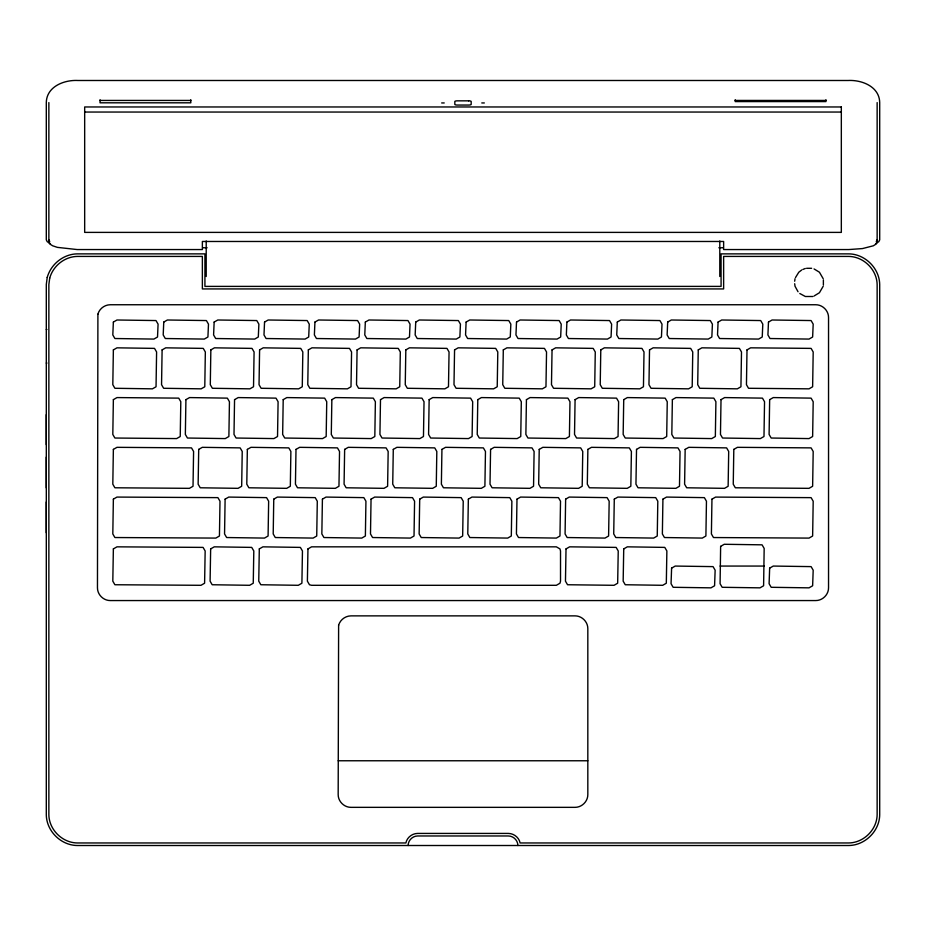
<?xml version="1.0" encoding="UTF-8"?>
<svg xmlns="http://www.w3.org/2000/svg" width="926" height="926" viewBox="0 0 926 926"><rect width="100%" height="100%" fill="white"/><g stroke="black" fill="none" stroke-linecap="round" stroke-linejoin="round"><path stroke-width="1.39" d="M408.135 845.507C408.1 840.38 412.614 835.935 417.719 835.97L508.281 835.97C513.386 835.935 517.9 840.38 517.865 845.507M794.682 281.226L795.017 278.726M823.376 284.976L823.376 279.976M795.503 277.557L798.791 272.221L801.812 269.917M823.202 286.238L819.429 292.732L814.058 296.007M441.667 102.948L444.225 102.948M481.775 102.948L484.333 102.948M876.274 241.501L877.142 239.811M875.556 243.665L878.774 241.674L879.7 239.857L879.7 102.543C879.399 86.535 861.793 79.74 848.054 80.493L77.946 80.493C64.207 79.74 46.601 86.535 46.3 102.543L46.3 239.857L47.226 241.674L50.444 243.665M802.992 269.431L805.331 268.459M806.592 268.297L811.627 268.297M812.889 296.494L805.331 296.494L799.798 293.507M100.031 100.436L190.814 100.436M735.186 100.436L825.969 100.436M84.671 112.046L841.329 112.046M202.782 247.763L207.123 247.763M718.877 247.763L723.218 247.763M46.3 329.482L46.948 329.482M46.3 363.073L46.948 363.073M46.3 444.677L46.3 414.651M46.3 457.097L46.3 487.886M46.3 501.961L46.3 532.751M720.081 566.064L764.17 566.064M338.175 760.767L587.825 760.767M814.058 268.945L819.429 272.221L823.202 278.726M798.027 291.736L795.017 286.238L794.682 283.726M48.858 239.811L49.726 241.501M877.142 102.589L877.142 242.265L876.274 243.955L873.322 245.795L862.5 248.573L848.818 249.557L723.634 249.557L723.634 241.478L202.366 241.478L202.366 249.557L77.182 249.557L57.377 247.369L52.678 245.795L49.726 243.955L48.858 242.265L48.858 102.589M825.969 99.776L825.969 101.582L735.186 101.582L735.186 99.776M719.791 240.957L719.791 276.492M206.209 240.957L206.209 276.492M190.814 99.776L190.814 102.809L100.031 102.809L100.031 99.776M47.226 277.395L46.3 284.421L46.3 814.961C46.601 831.143 60.873 845.23 77.02 845.507L848.98 845.507C865.127 845.23 879.399 831.143 879.7 814.961L879.7 284.421C879.399 268.239 865.127 254.152 848.98 253.874L721.076 253.874L721.076 286.389L204.924 286.389L204.924 253.874L77.02 253.874C63.281 254.199 50.918 264.246 47.226 277.395M49.726 278.066L48.858 284.583L48.858 814.787C49.113 829.731 62.285 842.729 77.182 842.961L405.889 842.961C406.931 837.555 412.093 833.481 417.557 833.423L508.443 833.423C513.907 833.481 519.069 837.555 520.111 842.961L848.818 842.961C863.715 842.729 876.887 829.731 877.142 814.787L877.142 284.583C876.887 269.651 863.715 256.652 848.818 256.421L723.634 256.421L723.634 288.935L202.366 288.935L202.366 256.421L77.182 256.421C64.531 256.699 53.118 265.936 49.726 278.066M97.901 314.169L97.462 587.836C97.427 594.677 103.434 600.604 110.252 600.557L815.748 600.557C822.566 600.604 828.573 594.677 828.538 587.836L828.538 317.468C828.573 310.627 822.566 304.7 815.748 304.747L110.252 304.747C104.615 304.781 99.395 308.728 97.901 314.169M338.615 625.293L338.175 794.635C338.14 801.465 344.148 807.391 350.966 807.345L575.034 807.345C581.852 807.391 587.86 801.465 587.825 794.635L587.825 628.592C587.86 621.751 581.852 615.825 575.034 615.871L350.966 615.871C345.329 615.906 340.12 619.853 338.615 625.293M113.366 322.074L112.81 334.934L114.893 338.522L153.913 339.078L157.524 337.006L158.08 324.146L155.996 320.558L116.977 320.002L113.366 322.074M113.366 349.901L112.81 384.684L114.893 388.283L152.431 388.839L156.043 386.767L156.598 351.973L154.515 348.384L116.977 347.829L113.366 349.901M113.366 399.65L112.81 434.444L114.893 438.033L176.635 438.588L180.234 436.516L180.801 401.722L178.718 398.134L116.977 397.578L113.366 399.65M113.366 449.399L112.81 484.194L114.893 487.782L189.425 488.338L193.025 486.266L193.592 451.471L191.508 447.883L116.977 447.327L113.366 449.399M113.366 499.149L112.81 533.943L114.893 537.531L215.827 538.087L219.439 536.015L219.994 501.221L217.911 497.632L116.977 497.077L113.366 499.149M163.763 322.074L163.196 334.934L165.291 338.522L204.31 339.078L207.922 337.006L208.477 324.146L206.394 320.558L167.374 320.002L163.763 322.074M162.108 349.901L161.552 384.684L163.636 388.283L201.174 388.839L204.785 386.767L205.34 351.973L203.257 348.384L165.719 347.829L162.108 349.901M113.366 548.91L112.81 581.158L114.893 584.746L200.988 585.301L204.6 583.23L205.155 550.982L203.072 547.393L116.977 546.838L113.366 548.91M185.918 399.65L185.35 434.444L187.446 438.033L225.273 438.588L228.884 436.516L229.44 401.722L227.356 398.134L189.529 397.578L185.918 399.65M214.149 322.074L213.593 334.934L215.677 338.522L254.696 339.078L258.308 337.006L258.875 324.146L256.791 320.558L217.76 320.002L214.149 322.074M210.85 349.901L210.295 384.684L212.378 388.283L249.916 388.839L253.527 386.767L254.083 351.973L251.999 348.384L214.462 347.829L210.85 349.901M198.708 449.399L198.141 484.194L200.236 487.782L238.063 488.338L241.674 486.266L242.23 451.471L240.147 447.883L202.319 447.327L198.708 449.399M234.556 399.65L234 434.444L236.084 438.033L273.922 438.588L277.534 436.516L278.089 401.722L276.006 398.134L238.167 397.578L234.556 399.65M264.547 322.074L263.991 334.934L266.075 338.522L305.094 339.078L308.705 337.006L309.261 324.146L307.177 320.558L268.158 320.002L264.547 322.074M259.593 349.901L259.037 384.684L261.12 388.283L298.658 388.839L302.27 386.767L302.825 351.973L300.742 348.384L263.204 347.829L259.593 349.901M210.653 548.91L210.098 581.158L212.181 584.746L249.638 585.301L253.249 583.23L253.805 550.982L251.722 547.393L214.265 546.838L210.653 548.91M225.111 499.149L224.555 533.943L226.639 537.531L264.477 538.087L268.089 536.015L268.644 501.221L266.561 497.632L228.722 497.077L225.111 499.149M247.346 449.399L246.791 484.194L248.874 487.782L286.713 488.338L290.324 486.266L290.88 451.471L288.796 447.883L250.958 447.327L247.346 449.399M283.206 399.65L282.65 434.444L284.733 438.033L322.572 438.588L326.172 436.516L326.739 401.722L324.656 398.134L286.817 397.578L283.206 399.65M314.933 322.074L314.377 334.934L316.46 338.522L355.491 339.078L359.103 337.006L359.658 324.146L357.575 320.558L318.544 320.002L314.933 322.074M308.335 349.901L307.779 384.684L309.863 388.283L347.4 388.839L351 386.767L351.567 351.973L349.484 348.384L311.946 347.829L308.335 349.901M259.303 548.91L258.748 581.158L260.831 584.746L298.288 585.301L301.899 583.23L302.455 550.982L300.371 547.393L262.915 546.838L259.303 548.91M273.76 499.149L273.205 533.943L275.288 537.531L313.127 538.087L316.727 536.015L317.294 501.221L315.21 497.632L277.372 497.077L273.76 499.149M295.996 449.399L295.44 484.194L297.524 487.782L335.351 488.338L338.962 486.266L339.529 451.471L337.446 447.883L299.607 447.327L295.996 449.399M331.855 399.65L331.288 434.444L333.372 438.033L371.21 438.588L374.822 436.516L375.377 401.722L373.294 398.134L335.467 397.578L331.855 399.65M357.077 349.901L356.522 384.684L358.605 388.283L396.143 388.839L399.743 386.767L400.31 351.973L398.226 348.384L360.689 347.829L357.077 349.901M365.33 322.074L364.775 334.934L366.858 338.522L405.877 339.078L409.489 337.006L410.044 324.146L407.961 320.558L368.942 320.002L365.33 322.074M307.953 548.91L307.386 581.158L309.481 584.746L311.564 585.301L556.352 585.301L559.964 583.23L560.519 581.158L560.519 550.982L559.964 548.91L556.352 546.838L311.564 546.838L307.953 548.91M322.41 499.149L321.843 533.943L323.938 537.531L361.765 538.087L365.376 536.015L365.932 501.221L363.849 497.632L326.021 497.077L322.41 499.149M344.646 449.399L344.078 484.194L346.162 487.782L384.001 488.338L387.612 486.266L388.168 451.471L386.084 447.883L348.257 447.327L344.646 449.399M380.493 399.65L379.938 434.444L382.021 438.033L419.86 438.588L423.471 436.516L424.027 401.722L421.943 398.134L384.105 397.578L380.493 399.65M405.82 349.901L405.252 384.684L407.347 388.283L444.874 388.839L448.485 386.767L449.052 351.973L446.969 348.384L409.431 347.829L405.82 349.901M415.728 322.074L415.161 334.934L417.244 338.522L456.275 339.078L459.886 337.006L460.442 324.146L458.358 320.558L419.339 320.002L415.728 322.074M371.048 499.149L370.493 533.943L372.576 537.531L410.415 538.087L414.026 536.015L414.582 501.221L412.498 497.632L374.66 497.077L371.048 499.149M393.284 449.399L392.728 484.194L394.812 487.782L432.65 488.338L436.262 486.266L436.817 451.471L434.734 447.883L396.895 447.327L393.284 449.399M429.143 399.65L428.588 434.444L430.671 438.033L468.498 438.588L472.11 436.516L472.677 401.722L470.593 398.134L432.755 397.578L429.143 399.65M454.562 349.901L453.995 384.684L456.09 388.283L493.616 388.839L497.227 386.767L497.794 351.973L495.699 348.384L458.173 347.829L454.562 349.901M466.114 322.074L465.558 334.934L467.642 338.522L506.661 339.078L510.272 337.006L510.839 324.146L508.756 320.558L469.725 320.002L466.114 322.074M419.698 499.149L419.142 533.943L421.226 537.531L459.065 538.087L462.664 536.015L463.231 501.221L461.148 497.632L423.309 497.077L419.698 499.149M441.933 449.399L441.378 484.194L443.461 487.782L481.288 488.338L484.9 486.266L485.467 451.471L483.384 447.883L445.545 447.327L441.933 449.399M477.793 399.65L477.226 434.444L479.309 438.033L517.148 438.588L520.759 436.516L521.315 401.722L519.231 398.134L481.393 397.578L477.793 399.65M503.304 349.901L502.737 384.684L504.82 388.283L542.358 388.839L545.97 386.767L546.537 351.973L544.442 348.384L506.916 347.829L503.304 349.901M468.348 499.149L467.78 533.943L469.864 537.531L507.703 538.087L511.314 536.015L511.87 501.221L509.786 497.632L471.959 497.077L468.348 499.149M516.511 322.074L515.956 334.934L518.039 338.522L557.058 339.078L560.67 337.006L561.225 324.146L559.142 320.558L520.123 320.002L516.511 322.074M490.583 449.399L490.016 484.194L492.1 487.782L529.938 488.338L533.55 486.266L534.105 451.471L532.022 447.883L494.183 447.327L490.583 449.399M526.431 399.65L525.875 434.444L527.959 438.033L565.798 438.588L569.409 436.516L569.965 401.722L567.881 398.134L530.042 397.578L526.431 399.65M552.046 349.901L551.479 384.684L553.563 388.283L591.101 388.839L594.712 386.767L595.268 351.973L593.184 348.384L555.646 347.829L552.046 349.901M516.986 499.149L516.43 533.943L518.514 537.531L556.352 538.087L559.964 536.015L560.519 501.221L558.436 497.632L520.597 497.077L516.986 499.149M566.897 322.074L566.342 334.934L568.425 338.522L607.456 339.078L611.067 337.006L611.623 324.146L609.539 320.558L570.509 320.002L566.897 322.074M539.221 449.399L538.666 484.194L540.749 487.782L578.588 488.338L582.199 486.266L582.755 451.471L580.671 447.883L542.833 447.327L539.221 449.399M575.081 399.65L574.525 434.444L576.609 438.033L614.436 438.588L618.047 436.516L618.614 401.722L616.519 398.134L578.692 397.578L575.081 399.65M600.789 349.901L600.222 384.684L602.305 388.283L639.843 388.839L643.454 386.767L644.01 351.973L641.926 348.384L604.389 347.829L600.789 349.901M565.636 499.149L565.08 533.943L567.163 537.531L604.991 538.087L608.602 536.015L609.169 501.221L607.086 497.632L569.247 497.077L565.636 499.149M617.295 322.074L616.739 334.934L618.823 338.522L657.842 339.078L661.453 337.006L662.009 324.146L659.925 320.558L620.906 320.002L617.295 322.074M587.871 449.399L587.315 484.194L589.399 487.782L627.226 488.338L630.837 486.266L631.405 451.471L629.31 447.883L591.482 447.327L587.871 449.399M566.018 548.91L565.462 581.158L567.545 584.746L614.054 585.301L617.665 583.23L618.232 550.982L616.149 547.393L569.629 546.838L566.018 548.91M623.73 399.65L623.163 434.444L625.247 438.033L663.085 438.588L666.697 436.516L667.252 401.722L665.169 398.134L627.33 397.578L623.73 399.65M649.52 349.901L648.964 384.684L651.047 388.283L688.585 388.839L692.197 386.767L692.752 351.973L690.669 348.384L653.131 347.829L649.52 349.901M614.285 499.149L613.718 533.943L615.802 537.531L653.64 538.087L657.252 536.015L657.807 501.221L655.724 497.632L617.885 497.077L614.285 499.149M667.692 322.074L667.125 334.934L669.209 338.522L708.24 339.078L711.851 337.006L712.407 324.146L710.323 320.558L671.304 320.002L667.692 322.074M636.521 449.399L635.954 484.194L638.037 487.782L675.876 488.338L679.487 486.266L680.043 451.471L677.959 447.883L640.121 447.327L636.521 449.399M623.73 548.91L623.163 581.158L625.247 584.746L662.703 585.301L666.315 583.23L666.87 550.982L664.787 547.393L627.33 546.838L623.73 548.91M672.369 399.65L671.813 434.444L673.897 438.033L711.735 438.588L715.347 436.516L715.902 401.722L713.819 398.134L675.98 397.578L672.369 399.65M698.262 349.901L697.706 384.684L699.79 388.283L737.327 388.839L740.939 386.767L741.495 351.973L739.411 348.384L701.873 347.829L698.262 349.901M662.923 499.149L662.368 533.943L664.451 537.531L702.29 538.087L705.901 536.015L706.457 501.221L704.373 497.632L666.535 497.077L662.923 499.149M718.078 322.074L717.523 334.934L719.606 338.522L758.625 339.078L762.237 337.006L762.804 324.146L760.709 320.558L721.69 320.002L718.078 322.074M685.159 449.399L684.603 484.194L686.687 487.782L724.526 488.338L728.137 486.266L728.693 451.471L726.609 447.883L688.77 447.327L685.159 449.399M671.605 568.136L671.049 583.704L673.133 587.292L710.971 587.848L714.583 585.776L715.138 570.208L713.055 566.619L675.216 566.064L671.605 568.136M721.018 399.65L720.463 434.444L722.546 438.033L760.373 438.588L763.985 436.516L764.54 401.722L762.457 398.134L724.63 397.578L721.018 399.65M747.004 349.901L746.449 384.684L748.532 388.283L809.023 388.839L812.634 386.767L813.19 351.973L811.107 348.384L750.616 347.829L747.004 349.901M711.955 499.16L711.399 533.943L713.483 537.543L809.023 538.099L812.634 536.015L813.19 501.232L811.107 497.644L715.567 497.088L711.955 499.16M733.809 449.399L733.253 484.194L735.337 487.782L809.023 488.338L812.634 486.266L813.19 451.471L811.107 447.883L737.42 447.327L733.809 449.399M768.476 322.074L767.92 334.934L770.004 338.522L809.023 339.078L812.634 337.006L813.19 324.146L811.107 320.558L772.087 320.002L768.476 322.074M720.636 546.363L720.081 583.704L722.164 587.292L759.991 587.848L763.603 585.776L764.17 548.435L762.075 544.835L724.248 544.28L720.636 546.363M769.656 399.65L769.101 434.444L771.184 438.033L809.023 438.588L812.634 436.516L813.19 401.722L811.107 398.134L773.268 397.578L769.656 399.65M769.656 568.136L769.101 583.704L771.184 587.292L809.023 587.848L812.634 585.776L813.19 570.208L811.107 566.619L773.268 566.064L769.656 568.136M468.614 100.841L457.386 100.841A2.558 0.66 0 0 0 454.828 101.501L454.828 104.395A2.558 0.66 0 0 0 457.386 105.055L468.614 105.055A2.558 0.66 0 0 0 471.172 104.395L471.172 101.501A2.558 0.66 0 0 0 468.614 100.841M841.329 106.965L84.671 106.965L84.671 232.391L841.329 232.391L841.329 106.965"/></g></svg>
